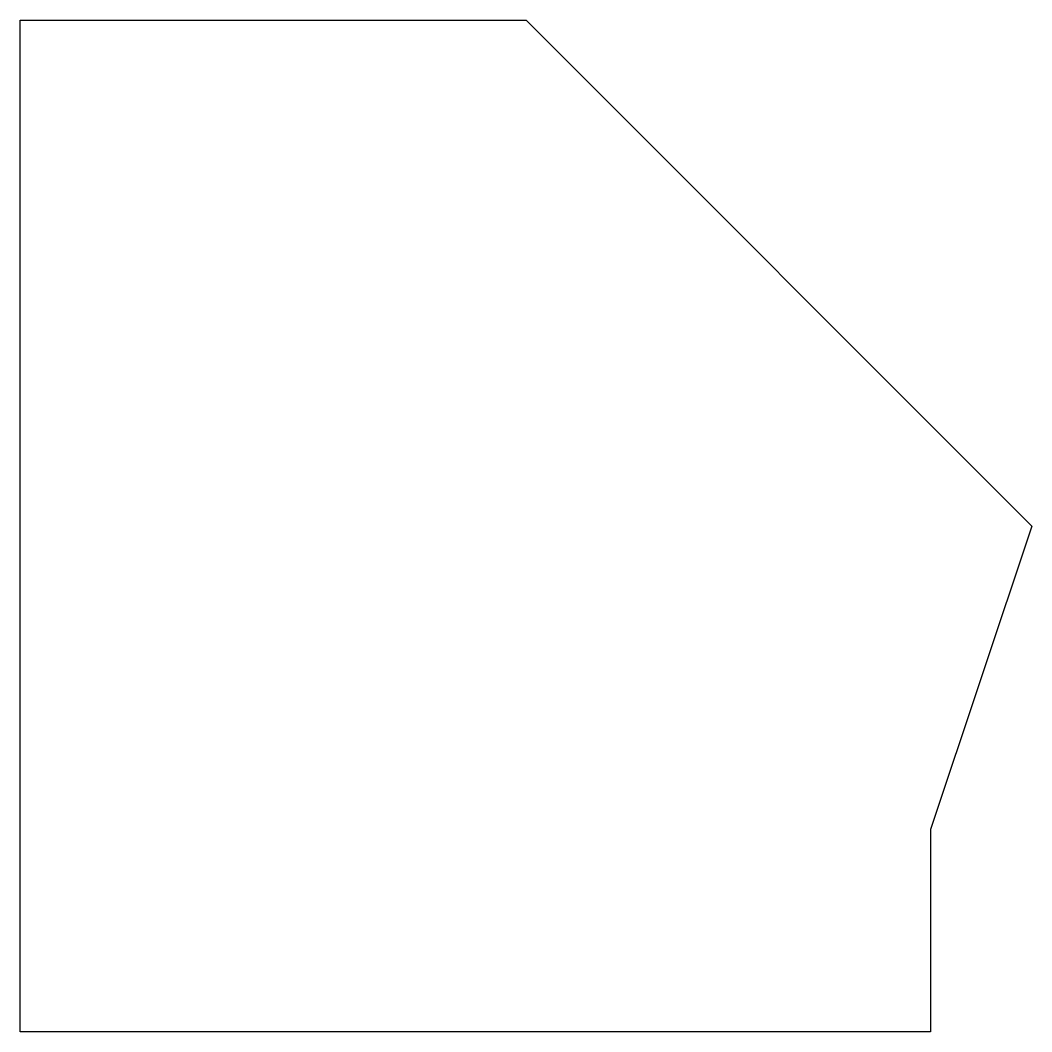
# Model space of a CAD drawing. Header units: millimetres. Extents: x 0 to 200, y 0 to 200.
import ezdxf

# ---------------------------------------------------------------- set-up
doc = ezdxf.new("R2010")
doc.units = ezdxf.units.MM
doc.layers.get('0').update_dxf_attribs({"linetype": 'CONTINUOUS', "lineweight": 25})

msp = doc.modelspace()

# ---------------------------------------------------------------- linework, layer by layer
for p, q in [((0, 0), (0, 200)), ((0, 200), (100, 200)), ((100, 200), (200, 100)), ((200, 100), (180, 40)), ((180, 40), (180, 0)), ((180, 0), (0, 0))]:
    msp.add_line(p, q)

doc.saveas('drawing.dxf')
